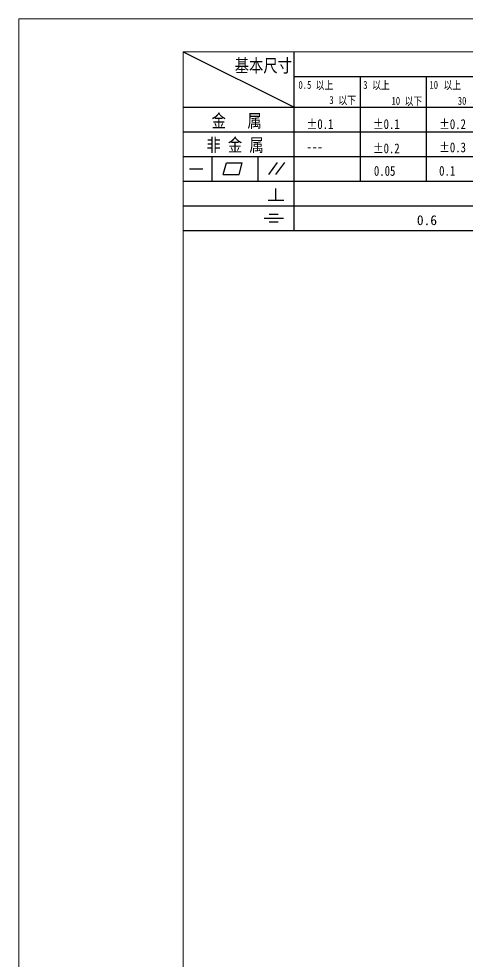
# Model space of a CAD drawing. Header units: millimetres. Extents: x 1333 to 129696, y -57210 to 105899.
# Drawn here: x 57229 to 58048, y 102899 to 104620 of the extents above; entities that cross this region are included whole.
import ezdxf

# ---------------------------------------------------------------- set-up
doc = ezdxf.new("R2010")
doc.units = ezdxf.units.MM
doc.header["$LTSCALE"] = 0.5
doc.layers.add('图\\M+19E79\\M+195B6\\M+18E9A', color=7, linetype='Continuous')
doc.layers.add('图框', color=7, linetype='Continuous', lineweight=18)
doc.layers.add('打印', color=7, linetype='Continuous', lineweight=15, plot=False)
doc.layers.add('打印-禁用', color=7, linetype='Continuous', lineweight=15, plot=False)
doc.styles.add('国标', font='simfang.ttf', dxfattribs={"width": 0.8})

# ---------------------------------------------------------------- blocks, each defined once
blk = doc.blocks.new('GZDEH零件A3图框V01版')
at = {"layer": '图\\M+19E79\\M+195B6\\M+18E9A', "color": 9}
for p, q in [((2882.49, -1554.46), (2899.37, -1562.92)), ((2899.37, -1581.67), (2899.37, -1554.46)), ((2899.37, -1558.24), (2990.09, -1558.24)), ((2909.45, -1574.17), (2909.45, -1558.24)), ((2919.53, -1574.17), (2919.53, -1558.24)), ((2882.49, -1562.92), (2990.09, -1562.92)), ((2882.49, -1566.67), (2990.09, -1566.67)), ((2882.49, -1570.42), (2990.09, -1570.42)), ((2886.92, -1574.12), (2886.92, -1570.42)), ((2888.59, -1573.16), (2889.07, -1571.37)), ((2889.07, -1571.37), (2891.48, -1571.37)), ((2891, -1573.16), (2891.48, -1571.37)), ((2893.91, -1574.12), (2893.91, -1570.42)), ((2895.52, -1573.16), (2896.85, -1571.3)), ((2896.6, -1573.16), (2897.94, -1571.3)), ((2883.43, -1572.27), (2885.49, -1572.27)), ((2888.59, -1573.16), (2891, -1573.16)), ((2882.49, -1574.17), (2990.09, -1574.17)), ((2896.58, -1577.05), (2896.58, -1575.28)), ((2895.42, -1577.05), (2897.81, -1577.05)), ((2882.49, -1577.92), (2990.09, -1577.92)), ((2894.79, -1579.77), (2897.77, -1579.77)), ((2895.57, -1579.17), (2896.92, -1579.17)), ((2882.49, -1581.67), (2990.09, -1581.67)), ((2895.57, -1580.37), (2896.93, -1580.37))]:
    blk.add_line(p, q, dxfattribs=at)
at = {"layer": '图框', "linetype": 'Continuous'}
for p, q in [((2882.49, -1554.46), (2882.49, -1832.96)), ((3272.49, -1554.46), (2882.49, -1554.46))]:
    blk.add_line(p, q, dxfattribs=at)
at = {"layer": '打印-禁用', "linetype": 'Continuous'}
for p, q in [((2857.49, -1549.46), (2857.49, -1846.46)), ((3277.49, -1549.46), (2857.49, -1549.46))]:
    blk.add_line(p, q, dxfattribs=at)
at = {"layer": '图\\M+19E79\\M+195B6\\M+18E9A', "color": 9, "style": '国标', "width": 0.8}
for s, height, p in [('基本尺寸', 2, (2890.33, -1557.58)), ('金   属', 2, (2886.82, -1565.98)), ('±0.1', 1.5, (2901.27, -1566.23)), ('±0.1', 1.5, (2911.35, -1566.23)), ('±0.2', 1.5, (2921.43, -1566.23)), ('非 金 属', 2, (2886.02, -1569.65)), ('±0.2', 1.5, (2911.35, -1569.92)), ('±0.3', 1.5, (2921.43, -1569.77)), ('---', 1.5, (2901.27, -1569.65)), ('0.1', 1.5, (2921.43, -1573.34))]:
    blk.add_text(s, height=height, dxfattribs=at).set_placement(p)
at = {"layer": '图\\M+19E79\\M+195B6\\M+18E9A', "color": 9, "lineweight": 15, "style": '国标', "width": 0.8}
for s, p in [('以上', (2902.64, -1560.16)), ('以上', (2911.25, -1560.16)), ('以上', (2922.09, -1560.16)), ('0.5', (2900.03, -1560.11)), ('3', (2909.88, -1560.11)), ('10', (2919.96, -1560.11)), ('3', (2904.73, -1562.41)), ('以下', (2906.1, -1562.46)), ('10', (2914.19, -1562.54)), ('以下', (2916.18, -1562.59)), ('30', (2924.27, -1562.54))]:
    blk.add_text(s, height=1.2, dxfattribs=at).set_placement(p)
at = {"layer": '图\\M+19E79\\M+195B6\\M+18E9A', "color": 9, "lineweight": 13, "style": '国标'}
blk.add_text('0.6', height=1.5, dxfattribs=at).set_placement((2918.05, -1580.85))
at = {"layer": '图\\M+19E79\\M+195B6\\M+18E9A', "color": 9, "insert": (2911.51, -1573.37), "char_height": 1.5, "width": 5.1982, "attachment_point": 7, "style": '国标'}
blk.add_mtext('0.05', dxfattribs=at)
blk = doc.blocks.new('DEH A3')
at = {"layer": '图框'}
blk.add_blockref('GZDEH零件A3图框V01版', (-2857.49, 1846.46), dxfattribs=at)

msp = doc.modelspace()

# ---------------------------------------------------------------- linework, layer by layer
at = {"layer": '打印'}
msp.add_lwpolyline([(57229.101, 104619.912), (62269.101, 104619.912), (62269.101, 101055.912), (57229.101, 101055.912)], close=True, dxfattribs=at)

# ---------------------------------------------------------------- block references
at = {"layer": '图框', "xscale": 12, "yscale": 12, "zscale": 12}
msp.add_blockref('DEH A3', (57229.101, 101055.912), dxfattribs=at)

doc.saveas('drawing.dxf')
